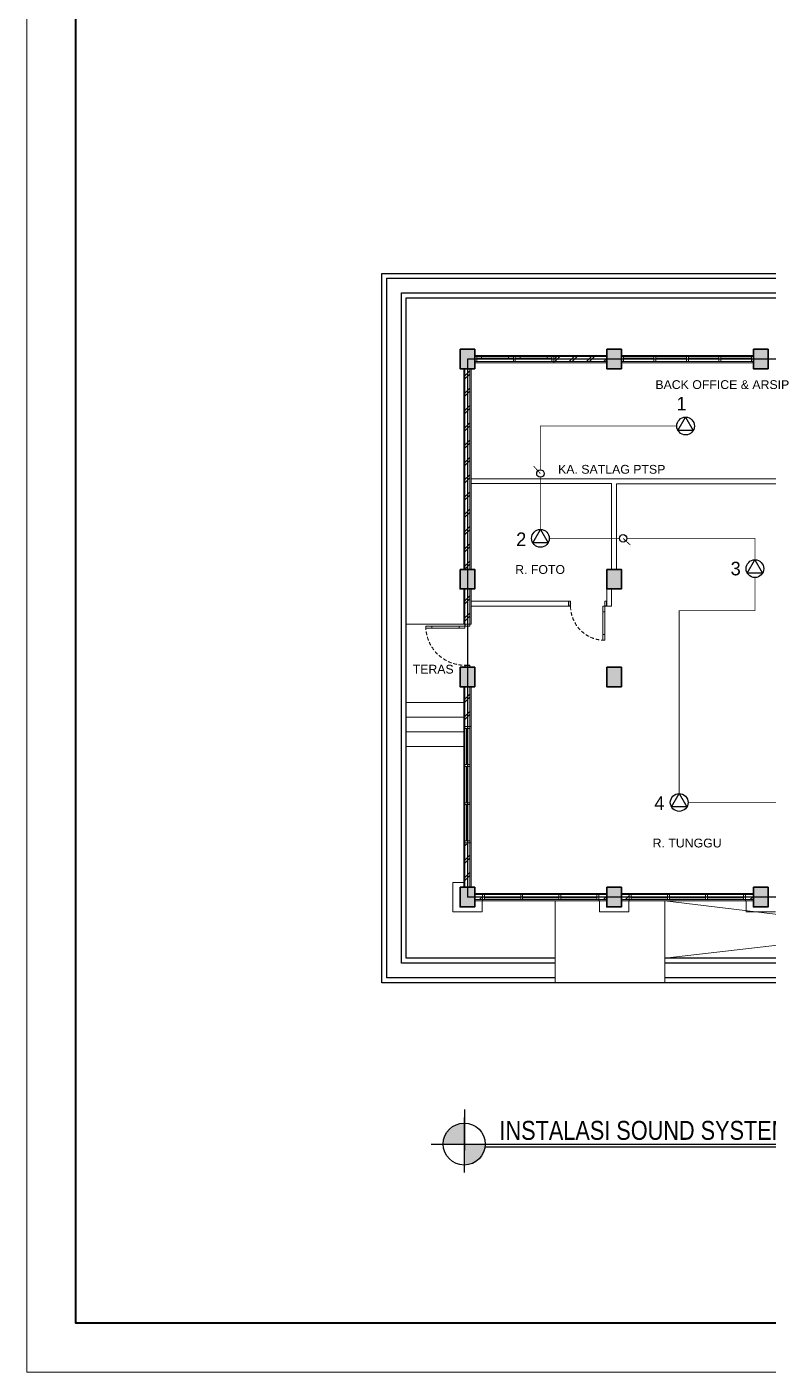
# Model space of a CAD drawing. Header units: millimetres. Extents: x -11 to 37583, y -101 to 28664.
# Drawn here: x 2857 to 5888, y 17664 to 23164 of the extents above; entities that cross this region are included whole.
import ezdxf
from ezdxf.enums import TextEntityAlignment as Align

# ---------------------------------------------------------------- set-up
doc = ezdxf.new("R2010")
doc.units = ezdxf.units.MM
doc.linetypes.add('DASHED', pattern=[0.75, 0.5, -0.25])
doc.linetypes.add('HIDDEN', pattern=[0.375, 0.25, -0.125])
for name, color, linetype, lineweight in [('ars', 11, 'Continuous', 5), ('DENAH', 7, 'Continuous', 0), ('din2', 251, 'Continuous', 25), ('dinding', 5, 'Continuous', 15), ('GRS KOP', 1, 'Continuous', 35), ('kabel', 1, 'Continuous', 50), ('KOLOM', 1, 'Continuous', 30), ('kop', 7, 'Continuous', 20), ('kus', 63, 'Continuous', 15), ('lan', 7, 'Continuous', 15), ('not', 7, 'Continuous', 20), ('Notasi', 2, 'Continuous', 20), ('PARTISI', 190, 'Continuous', 9), ('sol kol', 8, 'Continuous', 0)]:
    doc.layers.add(name, color=color, linetype=linetype, lineweight=lineweight)
doc.layers.add('as', color=1, linetype='Continuous', plot=False)
for name, color, linetype in [('D1', 1, 'Continuous'), ('D2', 3, 'Continuous'), ('HT', 8, 'Continuous')]:
    doc.layers.add(name, color=color, linetype=linetype)
doc.styles.add('BARU', font='complex.shx')
doc.styles.add('NOT', font='ARIALN.TTF')
doc.styles.get("Standard").update_dxf_attribs({"font": 'arial.ttf'})
doc.styles.add('style2', font='verdana.ttf')
pattern_1 = [(45, (6958.166, 18955.88), (-35.35534, 35.35534), []), (45, (6970.666, 18955.88), (-35.35534, 35.35534), [])]

# ---------------------------------------------------------------- blocks, each defined once
blk = doc.blocks.new('K1')
at = {"layer": 'KOLOM'}
blk.add_lwpolyline([(0.2, 0.15), (-0.2, 0.15), (-0.2, -0.15), (0.2, -0.15), (0.2, 0.15)], dxfattribs=at)
blk = doc.blocks.new('P 80')
at = {"linetype": 'HIDDEN', "ltscale": 0.3}
blk.add_lwpolyline([(-0.84, 0.1, -0.414214), (-0.04, 0.9, -1.303225)], format="xyb", dxfattribs=at)
for points in [[(-0.04, 0.9), (-0.08, 0.9), (-0.08, 0.78), (-0.04, 0.78)], [(-0.04, 0.78), (-0.08, 0.78), (-0.08, 0.22), (-0.04, 0.22)], [(-0.835, 0.06), (-0.84, 0.06), (-0.84, 0.061), (-0.84, 0.1), (-0.88, 0.1), (-0.88, 0), (-0.84, 0), (-0.84, 0.056), (-0.835, 0.058)], [(-0.842, 0.002), (-0.878, 0.002), (-0.878, 0.098), (-0.842, 0.098)], [(-0.04, 0.1), (-0.08, 0.1), (-0.08, 0.22), (-0.04, 0.22)], [(-0.045, 0.06), (-0.04, 0.06), (-0.04, 0.061), (-0.04, 0.1), (0, 0.1), (0, 0), (-0.04, 0), (-0.04, 0.056), (-0.045, 0.058)], [(-0.038, 0.002), (-0.002, 0.002), (-0.002, 0.098), (-0.038, 0.098)]]:
    blk.add_lwpolyline(points, close=True)
blk = doc.blocks.new('P 70')
at = {"linetype": 'HIDDEN', "ltscale": 0.3}
blk.add_lwpolyline([(-0.74, 0.1, -0.414214), (-0.04, 0.8, -1.303225)], format="xyb", dxfattribs=at)
for points in [[(-0.04, 0.8), (-0.08, 0.8), (-0.08, 0.68), (-0.04, 0.68)], [(-0.04, 0.68), (-0.08, 0.68), (-0.08, 0.22), (-0.04, 0.22)], [(-0.735, 0.06), (-0.74, 0.06), (-0.74, 0.061), (-0.74, 0.1), (-0.78, 0.1), (-0.78, 0), (-0.74, 0), (-0.74, 0.056), (-0.735, 0.058)], [(-0.742, 0.002), (-0.778, 0.002), (-0.778, 0.098), (-0.742, 0.098)], [(-0.04, 0.1), (-0.08, 0.1), (-0.08, 0.22), (-0.04, 0.22)], [(-0.045, 0.06), (-0.04, 0.06), (-0.04, 0.061), (-0.04, 0.1), (0, 0.1), (0, 0), (-0.04, 0), (-0.04, 0.056), (-0.045, 0.058)], [(-0.038, 0.002), (-0.002, 0.002), (-0.002, 0.098), (-0.038, 0.098)]]:
    blk.add_lwpolyline(points, close=True)
blk = doc.blocks.new('NOTASI RUANG')
at = {"layer": 'not'}
for height, p in [(0.26, (-0.011, 0.3)), (0.175, (-0.009, -0.017))]:
    blk.add_attdef('RUANG', text='', height=height, dxfattribs=at).set_placement(p, align=Align.MIDDLE_CENTER)
blk = doc.blocks.new('KJH')
at = {"layer": 'D1'}
blk.add_lwpolyline([(5834.4, 20871), (5865.8, 20816.4), (5803, 20816.4), (5834.4, 20871)], dxfattribs=at)
blk.add_circle((5834.4, 20834.7), 36.3, dxfattribs=at)
blk = doc.blocks.new('kop')
at = {"layer": 'GRS KOP'}
blk.add_lwpolyline([(1, 54), (83, 54), (83, 1), (1, 1)], close=True, dxfattribs=at)
at = {"layer": 'kop', "color": 7}
for p, q in [((0, 55), (0, 0)), ((0, 0), (84, 0))]:
    blk.add_line(p, q, dxfattribs=at)
at = {"layer": 'kop', "style": 'BARU', "flags": 4}
for p, height in [((73.8, 5.4), 0.35), ((80.303, 5.382), 0.25), ((73.8, 4.9), 0.35), ((80.303, 4.882), 0.25), ((73.8, 4.4), 0.35), ((80.303, 4.382), 0.25)]:
    blk.add_attdef('-', p, '', height=height, dxfattribs=at)
at = {"layer": 'kop', "flags": 4}
for tag, p in [('AR-00', (78.057, 2.648)), ('00', (81.238, 2.647))]:
    blk.add_attdef(tag, text='', height=0.35, dxfattribs=at).set_placement(p, align=Align.MIDDLE)

msp = doc.modelspace()

# ---------------------------------------------------------------- hatches: boundary and pattern name
at = {"layer": 'ars'}
h = msp.add_hatch(dxfattribs=at)
h.set_pattern_fill('TEMBOK', color=256, scale=50)
h.set_pattern_definition([(45, (7184.166, 18955.88), (-35.35534, 35.35534), []), (45, (7196.666, 18955.88), (-35.35534, 35.35534), [])])
h.paths.add_polyline_path([(5012.2, 21815.9), (5228.2, 21815.9), (5228.2, 21795.9), (5012.2, 21795.9)])
h = msp.add_hatch(dxfattribs=at)
h.set_pattern_fill('TEMBOK', color=256, scale=50)
h.set_pattern_definition(pattern_1)
h.paths.add_polyline_path([(4668.2, 20945.9), (4668.2, 21765.9), (4648.2, 21765.9), (4648.2, 20945.9)])
h = msp.add_hatch(dxfattribs=at)
h.set_pattern_fill('TEMBOK', color=256, scale=50)
h.set_pattern_definition(pattern_1)
h.paths.add_polyline_path([(4668.2, 20721.9), (4668.2, 20865.9), (4648.2, 20865.9), (4648.2, 20721.9)])
h = msp.add_hatch(dxfattribs=at)
h.set_pattern_fill('TEMBOK', color=256, scale=50)
h.set_pattern_definition([(45, (6958.166, 19684.88), (-35.3553, 35.3553), []), (45, (6970.666, 19684.88), (-35.3553, 35.3553), [])])
h.paths.add_polyline_path([(4668.2, 20303.9), (4668.2, 20465.9), (4648.2, 20465.9), (4648.2, 20303.9)])
h = msp.add_hatch(dxfattribs=at)
h.set_pattern_fill('TEMBOK', color=256, scale=50)
h.set_pattern_definition(pattern_1)
h.paths.add_polyline_path([(4668.2, 19645.9), (4668.2, 19827.9), (4648.2, 19827.9), (4648.2, 19645.9)])
h = msp.add_hatch(dxfattribs=at)
h.set_pattern_fill('TEMBOK', color=256, scale=50)
h.set_pattern_definition([(45, (3836.58, 19290.88), (-35.3553, 35.3553), []), (45, (3849.08, 19290.88), (-35.3553, 35.3553), [])])
h.paths.add_polyline_path([(4720.2, 19615.9), (4688.2, 19615.9), (4688.2, 19595.9), (4720.2, 19595.9)])
h = msp.add_hatch(dxfattribs=at)
h.set_pattern_fill('TEMBOK', color=256, scale=50)
h.set_pattern_definition([(45, (4344.58, 19290.88), (-35.3553, 35.3553), []), (45, (4357.08, 19290.88), (-35.3553, 35.3553), [])])
h.paths.add_polyline_path([(5228.2, 19615.9), (5196.2, 19615.9), (5196.2, 19595.9), (5228.2, 19595.9)])
h = msp.add_hatch(dxfattribs=at)
h.set_pattern_fill('TEMBOK', color=256, scale=50)
h.set_pattern_definition([(45, (4434.58, 19290.88), (-35.3553, 35.3553), []), (45, (4447.08, 19290.88), (-35.3553, 35.3553), [])])
h.paths.add_polyline_path([(5320.2, 19615.9), (5288.2, 19615.9), (5288.2, 19595.9), (5320.2, 19595.9)])
h = msp.add_hatch(dxfattribs=at)
h.set_pattern_fill('TEMBOK', color=256, scale=50)
h.set_pattern_definition([(45, (4944.58, 19290.88), (-35.3553, 35.3553), []), (45, (4957.08, 19290.88), (-35.3553, 35.3553), [])])
h.paths.add_polyline_path([(5828.2, 19615.9), (5796.2, 19615.9), (5796.2, 19595.9), (5828.2, 19595.9)])
at = {"layer": 'DENAH'}
for points in [[(4559.3, 18596.2), (4645.8, 18596.2), (4645.8, 18682.1, 0.416242)], [(4732.3, 18596.2), (4645.8, 18596.2), (4645.8, 18510.3, 0.416242)]]:
    msp.add_hatch(color=256, dxfattribs=at).paths.add_polyline_path(points)
at = {"layer": 'sol kol'}
for points in [[(4628.2, 21845.9), (4628.2, 21765.9), (4688.2, 21765.9), (4688.2, 21845.9)], [(5228.2, 21845.9), (5228.2, 21765.9), (5288.2, 21765.9), (5288.2, 21845.9)], [(5828.2, 21845.9), (5828.2, 21765.9), (5888.2, 21765.9), (5888.2, 21845.9)], [(4628.2, 20945.9), (4628.2, 20865.9), (4688.2, 20865.9), (4688.2, 20945.9)], [(5228.2, 20945.9), (5228.2, 20865.9), (5288.2, 20865.9), (5288.2, 20945.9)], [(4628.2, 20545.9), (4628.2, 20465.9), (4688.2, 20465.9), (4688.2, 20545.9)], [(5228.2, 20545.9), (5228.2, 20465.9), (5288.2, 20465.9), (5288.2, 20545.9)], [(4628.2, 19645.9), (4628.2, 19565.9), (4688.2, 19565.9), (4688.2, 19645.9)], [(5228.2, 19645.9), (5228.2, 19565.9), (5288.2, 19565.9), (5288.2, 19645.9)], [(5828.2, 19645.9), (5828.2, 19565.9), (5888.2, 19565.9), (5888.2, 19645.9)]]:
    msp.add_hatch(color=256, dxfattribs=at).paths.add_polyline_path(points)

# ---------------------------------------------------------------- linework, layer by layer
for p, q in [((4308.2, 19255.9), (4308.2, 22155.9)), ((4308.2, 22155.9), (9608.2, 22155.9)), ((4328.2, 19275.9), (4328.2, 22135.9)), ((4328.2, 22135.9), (8088.2, 22135.9)), ((4388.2, 19335.9), (4388.2, 22075.9)), ((4388.2, 22075.9), (8088.2, 22075.9)), ((4408.2, 19355.9), (4408.2, 22055.9)), ((4408.2, 22055.9), (8088.2, 22055.9)), ((5017.2, 19335.9), (4388.2, 19335.9)), ((5017.2, 19355.9), (4408.2, 19355.9)), ((6208.2, 19355.9), (5466.2, 19355.9)), ((6108.2, 19255.9), (4308.2, 19255.9)), ((5017.2, 19275.9), (4328.2, 19275.9))]:
    msp.add_line(p, q)
for points in [[(6488.2, 19035.9), (6188.2, 19035.9), (6188.2, 19335.9), (5466.2, 19335.9)], [(6488.2, 18975.9), (6128.2, 18975.9), (6128.2, 19275.9), (5466.2, 19275.9)]]:
    msp.add_lwpolyline(points)
at = {"layer": 'ars'}
for points in [[(5228.2, 21815.9), (5012.2, 21815.9), (5012.2, 21795.9), (5228.2, 21795.9)], [(4668.2, 20945.9), (4668.2, 21765.9), (4648.2, 21765.9), (4648.2, 20945.9)], [(4668.2, 20721.9), (4668.2, 20865.9), (4648.2, 20865.9), (4648.2, 20721.9)], [(4668.2, 20303.9), (4668.2, 20465.9), (4648.2, 20465.9), (4648.2, 20303.9)], [(4668.2, 19645.9), (4668.2, 19827.9), (4648.2, 19827.9), (4648.2, 19645.9)], [(4720.2, 19615.9), (4688.2, 19615.9), (4688.2, 19595.9), (4720.2, 19595.9)], [(5228.2, 19615.9), (5196.2, 19615.9), (5196.2, 19595.9), (5228.2, 19595.9)], [(5320.2, 19615.9), (5288.2, 19615.9), (5288.2, 19595.9), (5320.2, 19595.9)], [(5828.2, 19615.9), (5796.2, 19615.9), (5796.2, 19595.9), (5828.2, 19595.9)]]:
    msp.add_lwpolyline(points, close=True, dxfattribs=at)
at = {"layer": 'as'}
for points in [[(4658.2, 21805.9), (4658.2, 19605.9)], [(6458.2, 21805.9), (4658.2, 21805.9)], [(6458.2, 19605.9), (4658.2, 19605.9)]]:
    msp.add_lwpolyline(points, dxfattribs=at)
at = {"layer": 'D1', "color": 7, "const_width": 5.42}
msp.add_lwpolyline([(4731.1, 18584.4), (6357.4, 18584.4)], dxfattribs=at)
at = {"layer": 'D1', "color": 7}
msp.add_circle((4645.2, 18596.2), 85.9, dxfattribs=at)
at = {"layer": 'D2', "color": 3, "linetype": 'DASHED', "ltscale": 50, "const_width": 3.03}
for points in [[(4956.8, 21352.7), (4956.8, 21531.9), (5514.4, 21531.9)], [(4956.8, 21109), (4956.8, 21322.5)], [(4993.2, 21072.7), (5279.9, 21072.7)], [(5310.2, 21072.7), (5834.4, 21072.7), (5834.4, 20985.2)], [(5524.5, 20029.2), (5524.5, 20777.5), (5834.4, 20777.5), (5834.4, 20912.5)], [(5560.8, 19992.9), (6934.4, 19992.9), (6934.4, 20204)]]:
    msp.add_lwpolyline(points, dxfattribs=at)
at = {"layer": 'din2', "color": 6}
for centre in [(4956.8, 21337.6), (5295, 21072.7)]:
    msp.add_circle(centre, 15.1, dxfattribs=at)
at = {"layer": 'dinding'}
for points in [[(5228.2, 21820.9), (5012.2, 21820.9), (5012.2, 21790.9), (5228.2, 21790.9)], [(4673.2, 20945.9), (4673.2, 21765.9), (4643.2, 21765.9), (4643.2, 20945.9)], [(4673.2, 20721.9), (4673.2, 20865.9), (4643.2, 20865.9), (4643.2, 20721.9)], [(4673.2, 20303.9), (4673.2, 20465.9), (4643.2, 20465.9), (4643.2, 20303.9)], [(4673.2, 19645.9), (4673.2, 19827.9), (4643.2, 19827.9), (4643.2, 19645.9)], [(4720.2, 19620.9), (4688.2, 19620.9), (4688.2, 19590.9), (4720.2, 19590.9)], [(5228.2, 19620.9), (5196.2, 19620.9), (5196.2, 19590.9), (5228.2, 19590.9)], [(5320.2, 19620.9), (5288.2, 19620.9), (5288.2, 19590.9), (5320.2, 19590.9)], [(5828.2, 19620.9), (5796.2, 19620.9), (5796.2, 19590.9), (5828.2, 19590.9)]]:
    msp.add_lwpolyline(points, close=True, dxfattribs=at)
at = {"layer": 'HT'}
for p, q in [((4645.8, 18737), (4645.8, 18569.2)), ((4645.8, 18479.4), (4645.8, 18704.9)), ((4509.6, 18596.2), (6357.4, 18596.2))]:
    msp.add_line(p, q, dxfattribs=at)
at = {"layer": 'kabel', "color": 6, "linetype": 'Continuous', "ltscale": 200, "const_width": 3.36}
for points in [[(4956.8, 21337.6), (4929.5, 21367.6)], [(5295, 21072.7), (5325, 21045.3)]]:
    msp.add_lwpolyline(points, dxfattribs=at)
at = {"layer": 'kop', "color": 7}
for p, q in [((2856.5, 28663.9), (2856.5, 17663.9)), ((2856.5, 17663.9), (19656.5, 17663.9))]:
    msp.add_line(p, q, dxfattribs=at)
at = {"layer": 'kus'}
for p, q in [((4846.2, 21815.9), (4696.2, 21815.9)), ((4846.2, 21808.9), (4696.2, 21808.9)), ((4846.2, 21795.9), (4696.2, 21795.9)), ((4716.2, 21808.9), (4716.2, 21815.9)), ((4826.2, 21808.9), (4826.2, 21815.9)), ((5004.2, 21815.9), (4854.2, 21815.9)), ((5004.2, 21808.9), (4854.2, 21808.9)), ((5004.2, 21795.9), (4854.2, 21795.9)), ((4874.2, 21808.9), (4874.2, 21815.9)), ((4984.2, 21808.9), (4984.2, 21815.9)), ((5421.2, 21815.9), (5296.2, 21815.9)), ((5296.2, 21795.9), (5421.2, 21795.9)), ((5554.2, 21815.9), (5429.2, 21815.9)), ((5429.2, 21795.9), (5554.2, 21795.9)), ((5687.2, 21815.9), (5562.2, 21815.9)), ((5562.2, 21795.9), (5687.2, 21795.9)), ((5820.2, 21815.9), (5695.2, 21815.9)), ((5695.2, 21795.9), (5820.2, 21795.9)), ((4655.2, 20147.9), (4655.2, 20295.9)), ((4655.2, 19991.9), (4655.2, 20139.9)), ((4655.2, 19835.9), (4655.2, 19983.9)), ((4876.2, 19602.9), (4728.2, 19602.9)), ((5032.2, 19602.9), (4884.2, 19602.9)), ((5188.2, 19602.9), (5040.2, 19602.9)), ((5476.2, 19602.9), (5328.2, 19602.9)), ((5632.2, 19602.9), (5484.2, 19602.9)), ((5788.2, 19602.9), (5640.2, 19602.9))]:
    msp.add_line(p, q, dxfattribs=at)
at = {"layer": 'kus', "linetype": 'HIDDEN'}
for p, q in [((5296.2, 21808.9), (5421.2, 21808.9)), ((5429.2, 21808.9), (5554.2, 21808.9)), ((5562.2, 21808.9), (5687.2, 21808.9)), ((5695.2, 21808.9), (5820.2, 21808.9))]:
    msp.add_line(p, q, dxfattribs=at)
at = {"layer": 'kus'}
for points in [[(4696.2, 21815.9), (4688.2, 21815.9), (4688.2, 21795.9), (4696.2, 21795.9)], [(4854.2, 21815.9), (4846.2, 21815.9), (4846.2, 21795.9), (4854.2, 21795.9)], [(5012.2, 21815.9), (5004.2, 21815.9), (5004.2, 21795.9), (5012.2, 21795.9)], [(5296.2, 21815.9), (5288.2, 21815.9), (5288.2, 21795.9), (5296.2, 21795.9)], [(5429.2, 21815.9), (5421.2, 21815.9), (5421.2, 21795.9), (5429.2, 21795.9)], [(5562.2, 21815.9), (5554.2, 21815.9), (5554.2, 21795.9), (5562.2, 21795.9)], [(5695.2, 21815.9), (5687.2, 21815.9), (5687.2, 21795.9), (5695.2, 21795.9)], [(5828.2, 21815.9), (5820.2, 21815.9), (5820.2, 21795.9), (5828.2, 21795.9)], [(4648.2, 20295.9), (4648.2, 20303.9), (4668.2, 20303.9), (4668.2, 20295.9)], [(4668.2, 20295.9), (4668.2, 19835.9), (4648.2, 19835.9), (4648.2, 20295.9)], [(4648.2, 20139.9), (4648.2, 20147.9), (4668.2, 20147.9), (4668.2, 20139.9)], [(4648.2, 19983.9), (4648.2, 19991.9), (4668.2, 19991.9), (4668.2, 19983.9)], [(4648.2, 19827.9), (4648.2, 19835.9), (4668.2, 19835.9), (4668.2, 19827.9)], [(4728.2, 19595.9), (4720.2, 19595.9), (4720.2, 19615.9), (4728.2, 19615.9)], [(4728.2, 19615.9), (5188.2, 19615.9), (5188.2, 19595.9), (4728.2, 19595.9)], [(4884.2, 19595.9), (4876.2, 19595.9), (4876.2, 19615.9), (4884.2, 19615.9)], [(5040.2, 19595.9), (5032.2, 19595.9), (5032.2, 19615.9), (5040.2, 19615.9)], [(5196.2, 19595.9), (5188.2, 19595.9), (5188.2, 19615.9), (5196.2, 19615.9)], [(5328.2, 19595.9), (5320.2, 19595.9), (5320.2, 19615.9), (5328.2, 19615.9)], [(5328.2, 19615.9), (5788.2, 19615.9), (5788.2, 19595.9), (5328.2, 19595.9)], [(5484.2, 19595.9), (5476.2, 19595.9), (5476.2, 19615.9), (5484.2, 19615.9)], [(5640.2, 19595.9), (5632.2, 19595.9), (5632.2, 19615.9), (5640.2, 19615.9)], [(5796.2, 19595.9), (5788.2, 19595.9), (5788.2, 19615.9), (5796.2, 19615.9)]]:
    msp.add_lwpolyline(points, close=True, dxfattribs=at)
at = {"layer": 'lan'}
for p, q in [((4648.2, 20721.9), (4408.2, 20721.9)), ((4643.2, 20401.9), (4408.2, 20401.9)), ((4643.2, 20341.9), (4408.2, 20341.9)), ((4643.2, 20281.9), (4408.2, 20281.9)), ((4643.2, 20221.9), (4408.2, 20221.9)), ((4598.2, 19665.9), (4598.2, 19545.9)), ((4643.2, 19665.9), (4598.2, 19665.9)), ((4718.2, 19590.9), (4718.2, 19545.9)), ((5017.2, 19590.9), (5017.2, 19255.9)), ((5198.2, 19590.9), (5198.2, 19545.9)), ((5318.2, 19590.9), (5318.2, 19545.9)), ((5466.2, 19590.9), (5466.2, 19255.9)), ((5798.2, 19590.9), (5798.2, 19545.9)), ((4718.2, 19545.9), (4598.2, 19545.9)), ((5318.2, 19545.9), (5198.2, 19545.9)), ((5918.2, 19545.9), (5798.2, 19545.9)), ((5658.2, 19355.9), (6458.2, 19355.9))]:
    msp.add_line(p, q, dxfattribs=at)
for points in [[(5012.2, 21820.9), (4688.2, 21820.9), (4688.2, 21790.9), (5012.2, 21790.9)], [(5288.2, 21790.9), (5828.2, 21790.9), (5828.2, 21820.9), (5288.2, 21820.9)], [(4673.2, 20303.9), (4673.2, 19827.9), (4643.2, 19827.9), (4643.2, 20303.9)], [(4720.2, 19620.9), (5196.2, 19620.9), (5196.2, 19590.9), (4720.2, 19590.9)], [(5320.2, 19620.9), (5796.2, 19620.9), (5796.2, 19590.9), (5320.2, 19590.9)]]:
    msp.add_lwpolyline(points, close=True, dxfattribs=at)
msp.add_lwpolyline([(5466.2, 19590.9), (6458.2, 19470.9), (5466.2, 19355.9)], dxfattribs=at)
at = {"layer": 'PARTISI'}
for points in [[(5248.2, 20945.9), (5248.2, 21296.4), (4673.2, 21296.4), (4673.2, 21315.9), (5268.2, 21315.9), (6002.2, 21315.9), (6002.2, 21295.9), (5268.2, 21295.9), (5268.2, 20945.9)], [(4673.2, 20795.9), (5072.2, 20795.9), (5072.2, 20815.9), (4673.2, 20815.9)]]:
    msp.add_lwpolyline(points, close=True, dxfattribs=at)
msp.add_lwpolyline([(5228.2, 20865.9), (5228.2, 20795.9), (5248.2, 20795.9), (5248.2, 20865.9), (5228.2, 20865.9)], dxfattribs=at)

# ---------------------------------------------------------------- block references
ref = msp.add_blockref('NOTASI RUANG', (4520, 20492.4), dxfattribs=dict(xscale=151.7750944366926, yscale=151.7750944366926, zscale=151.775094436689))
ref.add_attrib('RUANG', 'TERAS', dxfattribs={"layer": 'not', "height": 36}).set_placement((4518.3, 20537.9), align=Align.MIDDLE_CENTER)
ref = msp.add_blockref('NOTASI RUANG', (5558.7, 19781.5), dxfattribs=dict(xscale=151.7750944366926, yscale=151.7750944366926, zscale=151.775094436689))
ref.add_attrib('RUANG', 'R. TUNGGU', dxfattribs={"layer": 'not', "height": 36}).set_placement((5557, 19827), align=Align.MIDDLE_CENTER)
at = {"layer": 'KOLOM', "xscale": 200, "yscale": 200, "zscale": 200, "rotation": 90}
for p in [(4658.2, 21805.9), (5258.2, 21805.9), (5858.2, 21805.9), (4658.2, 20905.9), (5258.2, 20905.9), (4658.2, 20505.9), (5258.2, 20505.9), (4658.2, 19605.9), (5258.2, 19605.9), (5858.2, 19605.9)]:
    msp.add_blockref('K1', p, dxfattribs=at)
at = {"layer": 'kop', "xscale": 200, "yscale": 200, "zscale": 200}
msp.add_blockref('kop', (2856.5, 17663.9), dxfattribs=at)
at = {"layer": 'kus', "yscale": 200, "zscale": 200}
for name, p, xscale, rotation in [('P 70', (5228.2, 20815.9), -200, 180), ('P 80', (4668.2, 20721.9), 200, 89.99999998696829)]:
    msp.add_blockref(name, p, dxfattribs=dict(at, xscale=xscale, rotation=rotation))
at = {"layer": 'lan'}
for p in [(-283.6, 697.3), (-877.5, 238.1), (0, 114.2), (-309.9, -841.8)]:
    msp.add_blockref('KJH', p, dxfattribs=at)
at = {"layer": 'Notasi'}
ref = msp.add_blockref('NOTASI RUANG', (5702.6, 21655.8), dxfattribs=dict(at, xscale=151.7750944366926, yscale=151.7750944366926, zscale=151.775094436689))
ref.add_attrib('RUANG', 'BACK OFFICE & ARSIP', dxfattribs={"layer": 'not', "height": 36}).set_placement((5700.9, 21701.3), align=Align.MIDDLE_CENTER)
ref = msp.add_blockref('NOTASI RUANG', (5250.3, 21309.5), dxfattribs=dict(at, xscale=151.7750944366926, yscale=151.7750944366926, zscale=151.775094436689))
ref.add_attrib('RUANG', 'KA. SATLAG PTSP', dxfattribs={"layer": 'not', "height": 36}).set_placement((5248.6, 21355), align=Align.MIDDLE_CENTER)
ref = msp.add_blockref('NOTASI RUANG', (4957.3, 20899.9), dxfattribs=dict(at, xscale=151.7750944366926, yscale=151.7750944366926, zscale=151.775094436689))
ref.add_attrib('RUANG', 'R. FOTO', dxfattribs={"layer": 'not', "height": 36}).set_placement((4955.6, 20945.4), align=Align.MIDDLE_CENTER)

# ---------------------------------------------------------------- texts
at = {"color": 0, "insert": (4789.4, 18690.9), "char_height": 77.414, "width": 2287.765, "attachment_point": 1, "style": 'NOT'}
msp.add_mtext('INSTALASI SOUND SYSTEM LANTAI 1', dxfattribs=at)
at = {"layer": 'not', "color": 0, "char_height": 55.725, "width": 618.039, "attachment_point": 3, "style": 'style2'}
for s, insert in [('{\\fCentury Gothic|b0|i0|c0|p34;1}', (5555, 21651.3)), ('{\\fCentury Gothic|b0|i0|c0|p34;2}', (4899.1, 21096.7)), ('{\\fCentury Gothic|b0|i0|c0|p34;3}', (5776.2, 20977.2)), ('{\\fCentury Gothic|b0|i0|c0|p34;4}', (5464, 20018.4))]:
    msp.add_mtext(s, dxfattribs=dict(at, insert=insert))

doc.saveas('drawing.dxf')
